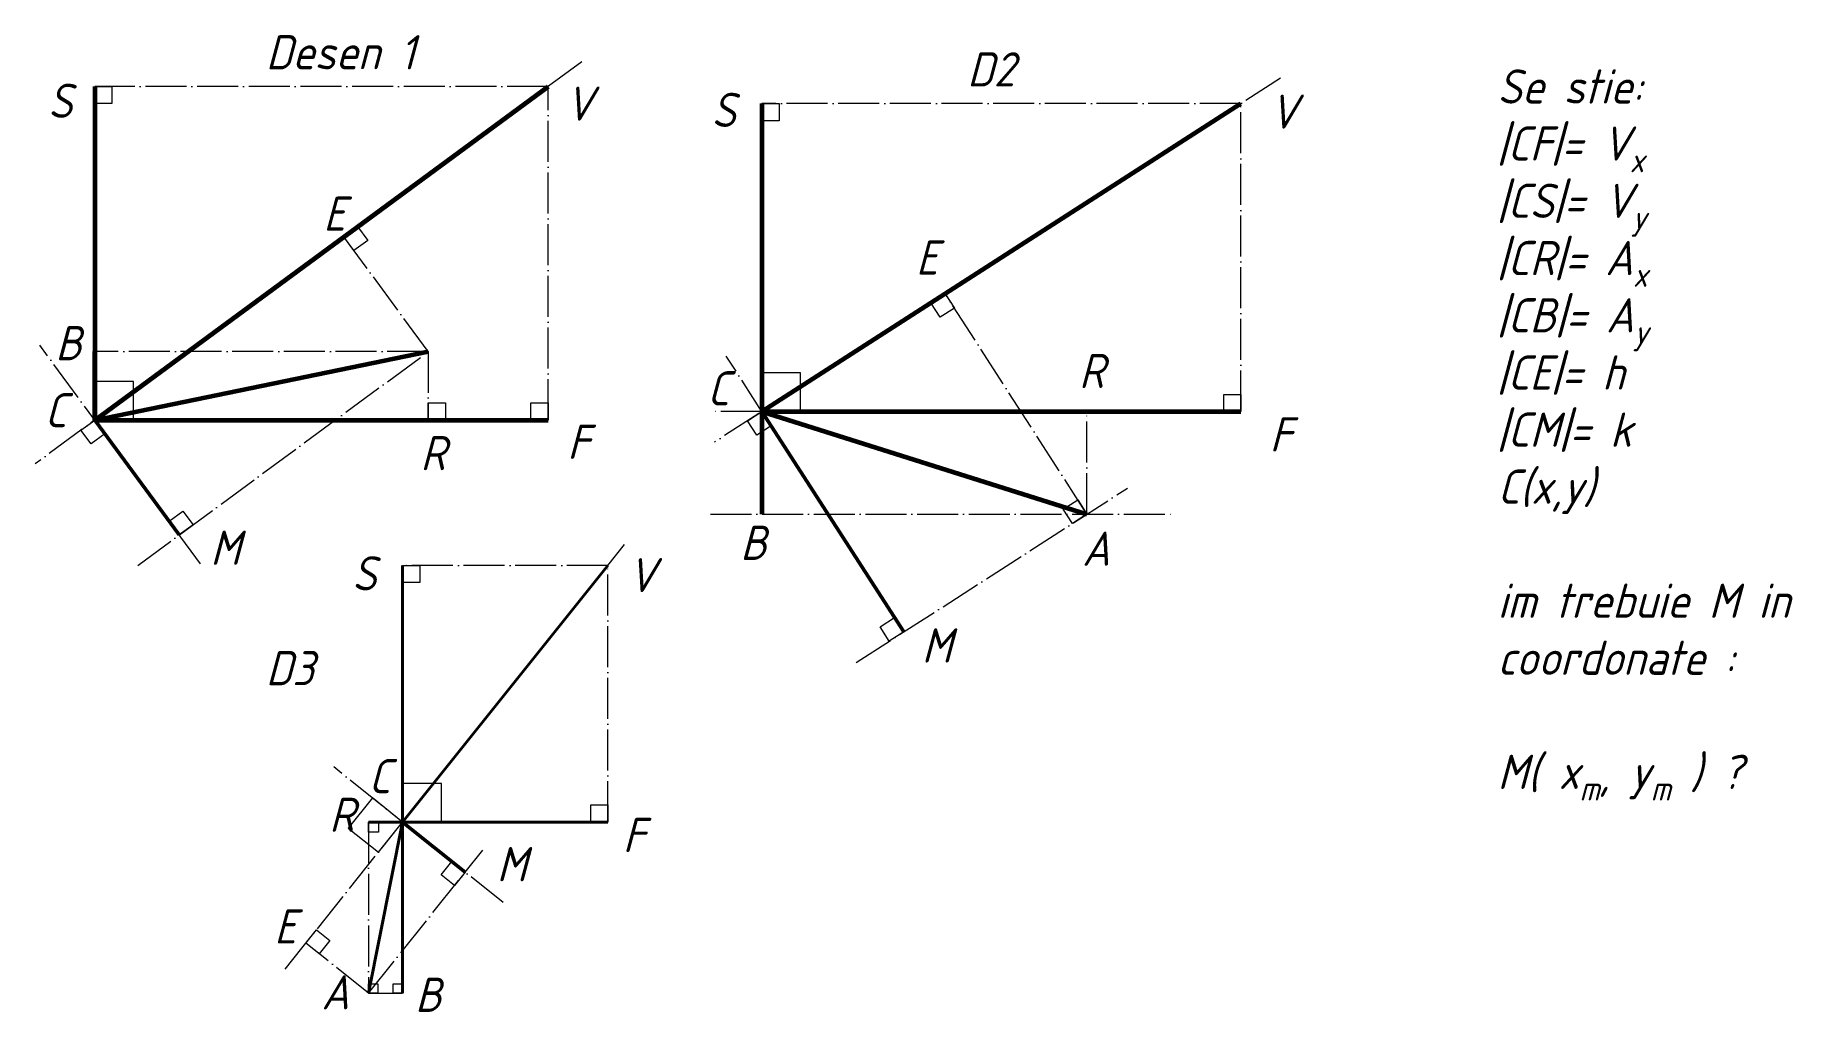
# Model space of a CAD drawing. Header units: millimetres. Extents: x 3 to 516, y 10 to 295.
import ezdxf

# ---------------------------------------------------------------- set-up
doc = ezdxf.new("R2010")
doc.units = ezdxf.units.MM
doc.header["$LTSCALE"] = 0.5
doc.linetypes.add('ACAD_ISO04W100', pattern=[30, 24, -3, 0, -3])
doc.layers.get('Defpoints').update_dxf_attribs({"color": 1, "lineweight": 60})
for name, color, linetype, lineweight in [('Axe', 153, 'ACAD_ISO04W100', 20), ('Contur', 40, 'Continuous', 60), ('Cote', 92, 'Continuous', 50), ('Text2.5', 7, 'Continuous', 25)]:
    doc.layers.add(name, color=color, linetype=linetype, lineweight=lineweight)
doc.styles.get("Standard").update_dxf_attribs({"font": 'isocp.shx', "oblique": 15})

msp = doc.modelspace()

# ---------------------------------------------------------------- linework, layer by layer
for p, q in [((44.7, 148.93), (44.7, 148.93)), ((256.43, 120.56), (256.43, 120.56)), ((128.29, 50.37), (128.29, 50.37))]:
    msp.add_line(p, q)
for points in [[(44.7, 148.93), (44.7, 148.93), (44.7, 148.93), (44.7, 148.93)], [(256.43, 120.56), (256.43, 120.56), (256.43, 120.56), (256.43, 120.56)], [(128.29, 50.37), (128.29, 50.37), (128.29, 50.37), (128.29, 50.37)]]:
    msp.add_lwpolyline(points, close=True)
at = {"layer": 'Axe'}
for p, q in [((162.33, 287.23), (2.59, 169.69)), ((152.5, 280), (20, 280)), ((152.5, 182.5), (152.5, 280)), ((366.56, 282.43), (201.1, 176.06)), ((355, 275), (215, 275)), ((355, 185), (355, 275)), ((117.5, 202.5), (92.8, 236.07)), ((310, 155), (268.57, 219.44)), ((50.94, 140.45), (3.92, 204.35)), ((117.5, 202.5), (20, 202.5)), ((32.59, 140.02), (117.5, 202.5)), ((117.5, 202.5), (117.5, 182.5)), ((256.43, 120.56), (204.6, 201.17)), ((215, 185), (200, 185)), ((310, 155), (310, 185)), ((242.53, 111.62), (321.88, 162.64)), ((200, 155), (335, 155)), ((75.64, 22.05), (174.88, 146.1)), ((170, 140), (110, 140)), ((170, 65), (170, 140)), ((139.41, 41.47), (89.84, 81.13)), ((100, 65), (100, 15)), ((100, 15), (133.43, 56.78)), ((100, 15), (81.71, 29.63)), ((100, 15), (110, 15))]:
    msp.add_line(p, q, dxfattribs=at)
for points in [[(20, 280), (25, 280), (25, 275), (20, 275)], [(215, 275), (220, 275), (220, 270), (215, 270)], [(92.8, 236.07), (96.83, 239.03), (99.79, 235), (95.76, 232.04)], [(264.37, 216.74), (268.57, 219.44), (271.28, 215.23), (267.07, 212.53)], [(215, 185), (226.31, 185), (226.31, 196.31), (215, 196.31)], [(20, 182.5), (31.31, 182.5), (31.31, 193.81), (20, 193.81)], [(117.5, 187.5), (122.5, 187.5), (122.5, 182.5), (117.5, 182.5)], [(147.5, 187.5), (152.5, 187.5), (152.5, 182.5), (147.5, 182.5)], [(210.79, 182.3), (215, 185), (217.7, 180.79), (213.5, 178.09)], [(350, 190), (355, 190), (355, 185), (350, 185)], [(22.96, 178.47), (18.94, 175.51), (15.97, 179.54), (20, 182.5)], [(45.77, 155.92), (48.73, 151.89), (44.7, 148.93), (41.74, 152.96)], [(303.09, 156.5), (307.3, 159.21), (310, 155), (305.79, 152.3)], [(110, 140), (115, 140), (115, 135), (110, 135)], [(249.52, 122.06), (253.72, 124.77), (256.43, 120.56), (252.22, 117.86)], [(110, 65), (101.17, 72.07), (94.1, 63.23), (102.93, 56.17)], [(110, 65), (121.31, 65), (121.31, 76.31), (110, 76.31)], [(165, 70), (170, 70), (170, 65), (165, 65)], [(100, 65), (102.94, 65), (102.94, 62.06), (100, 62.06)], [(125.17, 46.46), (121.26, 49.58), (124.39, 53.49), (128.29, 50.37)], [(84.83, 33.54), (88.74, 30.42), (85.61, 26.51), (81.71, 29.63)], [(100, 17.72), (102.72, 17.72), (102.72, 15), (100, 15)], [(107.26, 17.74), (110, 17.74), (110, 15), (107.26, 15)]]:
    msp.add_lwpolyline(points, close=True, dxfattribs=at)
at = {"layer": 'Contur'}
for p, q in [((20, 280), (20, 182.5)), ((215, 275), (215, 185)), ((215, 185), (355, 185)), ((20, 182.5), (152.5, 182.5))]:
    msp.add_line(p, q, dxfattribs=at)
at = {"layer": 'Contur', "color": 30, "true_color": 0xf8991e}
for p, q in [((20, 182.5), (152.5, 280)), ((215, 185), (355, 275))]:
    msp.add_line(p, q, dxfattribs=at)
at = {"layer": 'Contur', "lineweight": 40}
for p, q in [((110, 140), (110, 65)), ((170, 140), (110, 65)), ((110, 65), (170, 65))]:
    msp.add_line(p, q, dxfattribs=at)
at = {"layer": 'Cote'}
for p, q in [((215, 185), (256.43, 120.56)), ((20, 182.5), (44.7, 148.93)), ((110, 65), (128.29, 50.37))]:
    msp.add_line(p, q, dxfattribs=at)
at = {"layer": 'Defpoints', "color": 242, "true_color": 0xcd2027}
for p, q in [((20, 182.5), (117.5, 202.5)), ((215, 185), (310, 155))]:
    msp.add_line(p, q, dxfattribs=at)
at = {"layer": 'Defpoints'}
for p, q in [((20, 182.5), (20, 202.5)), ((215, 185), (215, 155)), ((215, 185), (310, 185)), ((20, 182.5), (117.5, 182.5)), ((44.7, 148.93), (44.7, 148.93)), ((256.43, 120.56), (256.43, 120.56)), ((128.29, 50.37), (128.29, 50.37))]:
    msp.add_line(p, q, dxfattribs=at)
at = {"layer": 'Defpoints', "lineweight": 40}
for p, q in [((110, 65), (100, 65)), ((100, 15), (110, 65)), ((110, 65), (110, 15))]:
    msp.add_line(p, q, dxfattribs=at)

# ---------------------------------------------------------------- texts
at = {"layer": 'Text2.5', "char_height": 10, "attachment_point": 1}
for s, width, heights, insert in [('Desen 1', 52.151, [14.99], (70, 295)), ('D2', 27.0503, [17.68], (275, 290)), ('\\A1;S', 27.0503, [17.68], (6.38, 280.83)), ('V', 27.0503, [17.68], (157.52, 279.99)), ('\\A1;S', 27.0503, [17.68], (200.28, 278.17)), ('V', 27.0503, [17.68], (363.38, 277.65)), ('E', 27.0503, [17.68], (86.8, 247.81)), ('E', 27.0503, [17.68], (260, 235)), ('\\A1;B', 27.0503, [17.68], (8.47, 209.99)), ('\\A1;R', 27.0503, [17.68], (307.63, 201.86)), ('C', 27.0503, [17.68], (198.98, 196.78)), ('C', 27.0503, [17.68], (5.34, 190.39)), ('\\A1;F', 27.0503, [17.68], (158.12, 181.14)), ('\\A1;F', 27.0503, [17.68], (363.38, 183.3)), ('\\A1;R', 27.0503, [17.68], (115.15, 177.85)), ('M', 27.0503, [17.68], (53.79, 150.2)), ('\\A1;B', 27.0503, [17.68], (208.65, 151.63)), ('A', 27.0503, [17.68], (308.6, 149.92)), ('\\A1;S', 27.0503, [17.68], (95.25, 142.71)), ('V', 27.0503, [17.68], (175.82, 142.19)), ('M', 27.0503, [17.68], (261.72, 121.63)), ('D3', 27.0503, [17.68], (70, 115)), ('C', 27.0503, [17.68], (100, 83.43)), ('\\A1;R', 27.0503, [17.68], (88.5, 72.15)), ('\\A1;F', 27.0503, [17.68], (174.32, 66.23)), ('M', 27.0503, [17.68], (137.5, 57.71)), ('E', 27.0503, [17.68], (72.45, 39.5)), ('A', 27.0503, [17.68], (86.26, 20.26)), ('\\A1;B', 27.0503, [17.68], (113.62, 19.54))]:
    msp.add_mtext_dynamic_manual_height_columns(s, width=width, gutter_width=125, heights=heights, dxfattribs=dict(at, insert=insert))
at = {"layer": 'Text2.5', "insert": (430, 285), "char_height": 10, "width": 105.1144, "attachment_point": 1}
msp.add_mtext('\\A1;Se stie:\\P|CF|= V{\\H0.7x;\\S^ x;}\\P|CS|= V{\\H0.7x;\\S^ y;}\\P|CR|= A{\\H0.7x;\\S^ x;}\\P|CB|= A{\\H0.7x;\\S^ y;}\\P|CE|= h\\P|CM|= k\\PC(x,y)\\P\\Pim trebuie M in coordonate :\\P\\PM( x{\\H0.7x;\\S^ m;}, y{\\H0.7x;\\S^ m;} ) ?', dxfattribs=at)

doc.saveas('drawing.dxf')
